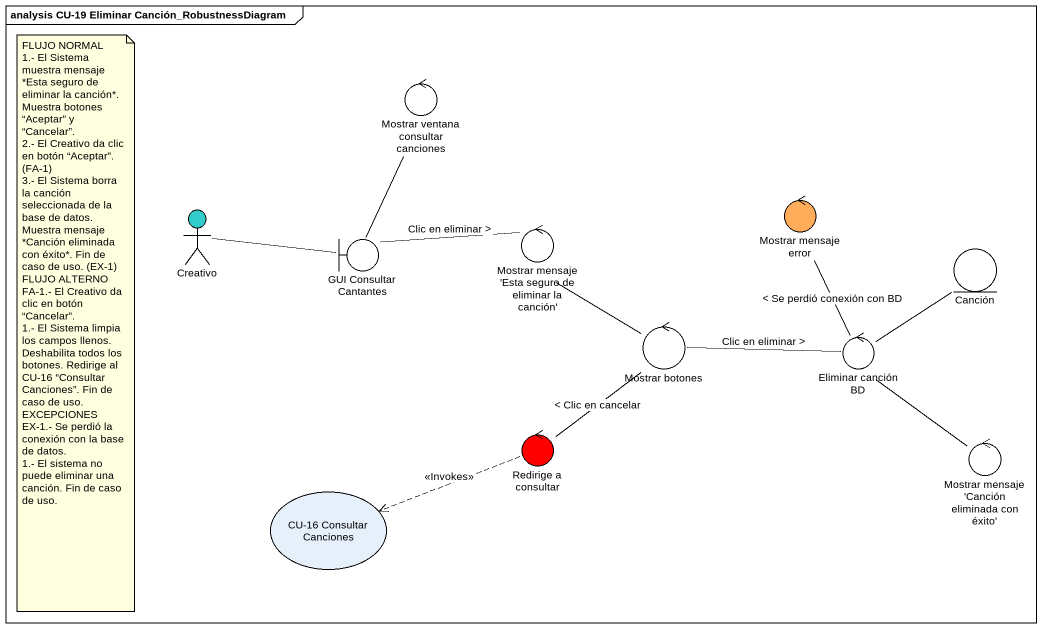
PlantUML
@startuml
mainframe analysis CU-19 Eliminar Canción_RobustnessDiagram
control "Mostrar ventana consultar canciones" as Mostrar_ventana_consultar
control "Mostrar mensaje error" as Mostrar_mensaje_error #FFAD5B
actor Creativo #33CCCC
boundary "GUI Consultar Cantantes" as GUI_Consultar_Cantantes
control "Mostrar mensaje 'Esta seguro de eliminar la canción'" as Mostrar_mensaje_Esta_seguro
entity Canción
control "Mostrar botones" as Mostrar_botones
control "Eliminar canción BD" as Eliminar_canción_BD
control "Redirige a consultar" as Redirige_a_consultar #FF0000
control "Mostrar mensaje 'Canción eliminada con éxito'" as Mostrar_mensaje_Canción
usecase "CU-16 Consultar Canciones" as CU_16_Consultar_Canciones
Creativo -right- GUI_Consultar_Cantantes
GUI_Consultar_Cantantes -up- Mostrar_ventana_consultar
GUI_Consultar_Cantantes -right- Mostrar_mensaje_Esta_seguro : Clic en eliminar >
Mostrar_mensaje_Esta_seguro -- Mostrar_botones
Mostrar_botones -right- Eliminar_canción_BD : Clic en eliminar >
Mostrar_botones -- Redirige_a_consultar : < Clic en cancelar
Eliminar_canción_BD -up- Mostrar_mensaje_error : < Se perdió conexión con BD
Eliminar_canción_BD -up- Canción
Eliminar_canción_BD -- Mostrar_mensaje_Canción
Redirige_a_consultar .left.> CU_16_Consultar_Canciones : <<Invokes>>
note as N1
  FLUJO NORMAL
  1.- El Sistema muestra mensaje *Esta seguro de eliminar la canción*.
  Muestra botones “Aceptar” y “Cancelar”.
  2.- El Creativo da clic en botón “Aceptar”. (FA-1)
  3.- El Sistema borra la canción seleccionada de la base de datos. Muestra mensaje *Canción eliminada con éxito*. Fin de caso de uso. (EX-1)
  FLUJO ALTERNO
  FA-1.- El Creativo da clic en botón “Cancelar”.
  1.- El Sistema limpia los campos llenos. Deshabilita todos los botones. Redirige al CU-16 “Consultar Canciones”. Fin de caso de uso.
  EXCEPCIONES
  EX-1.- Se perdió la conexión con la base de datos.
  1.- El sistema no puede eliminar una canción. Fin de caso de uso.
end note
@enduml
